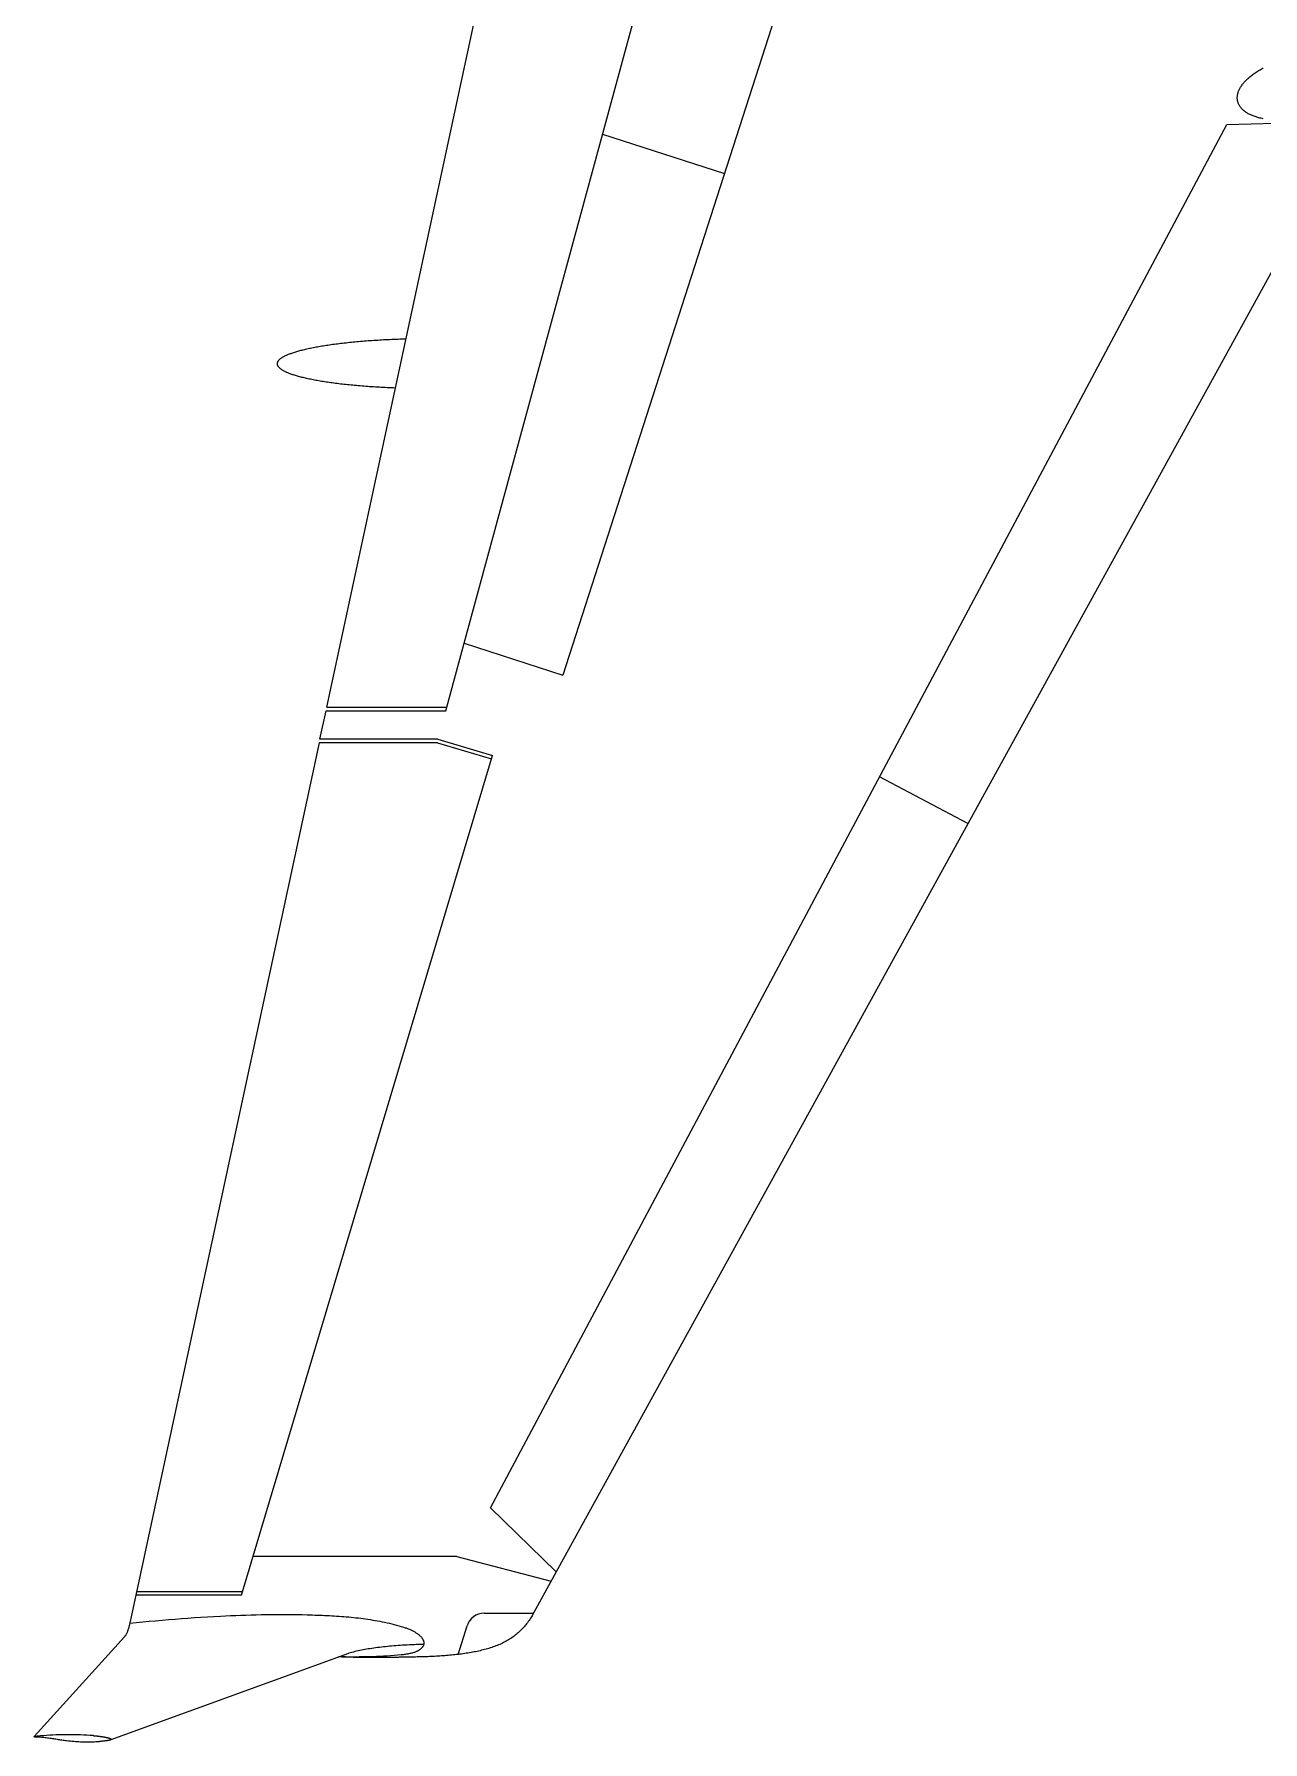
# Model space of a CAD drawing. Header units: millimetres. Extents: x -53019 to 0, y -25898 to 25919.
# Drawn here: x -29883 to -21135, y -25898 to -13739 of the extents above; entities that cross this region are included whole.
import ezdxf

# ---------------------------------------------------------------- set-up
doc = ezdxf.new("R2010")
doc.units = ezdxf.units.MM
doc.layers.add('ceco.net 193', color=7, linetype='Continuous', lineweight=5)

msp = doc.modelspace()

# ---------------------------------------------------------------- linework, layer by layer
at = {"layer": 'ceco.net 193', "linetype": 'Continuous'}
for p, q in [((-27799.63452, -18531.16944), (-24532.46046, -3339.81552)), ((-26822.43048, -18076.11828), (-22919.13374, -3726.57116)), ((-21517.13502, -4021.08162), (-26119.37118, -18302.0716)), ((-20470.15972, -14332.7501), (-26336.42434, -24997.64368)), ((-26634.186, -24232.12578), (-21391.16372, -14382.2801)), ((-25836.7276, -14452.42474), (-24968.67498, -14731.4031)), ((-21391.16372, -14382.2801), (-20484.33546, -14358.5311)), ((-26953.11348, -18556.53642), (-26822.43556, -18076.11828)), ((-26822.43556, -18076.11828), (-26119.37118, -18302.0716)), ((-27848.73018, -18759.45702), (-27805.09298, -18556.53642)), ((-27805.09298, -18556.53642), (-26953.11348, -18556.53642)), ((-27799.63452, -18531.16944), (-26946.21738, -18531.16944)), ((-27008.31022, -18759.45702), (-27848.73018, -18759.45702)), ((-27012.01862, -18784.824), (-26626.8708, -18899.5939)), ((-27008.31022, -18759.45702), (-26619.60894, -18875.28864)), ((-28405.83092, -24853.43518), (-26619.60894, -18875.28864)), ((-23235.62282, -19360.3753), (-23863.54638, -19027.04856)), ((-26165.84302, -24687.51984), (-26634.186, -24232.12578)), ((-26872.6158, -24577.1924), (-28323.29362, -24577.1924)), ((-26872.61072, -24577.18224), (-26202.53078, -24754.2177)), ((-28405.83092, -24853.43518), (-29159.35494, -24853.43518)), ((-29153.89648, -24828.07074), (-28398.2541, -24828.07074)), ((-26679.30656, -24982.69324), (-26327.94836, -24982.69324)), ((-29882.96792, -25859.99654), (-29240.49524, -25149.13182)), ((-26863.82994, -25275.21742), (-26800.57124, -25071.95392)), ((-29335.44806, -25879.98634), (-27641.4865, -25266.31726)), ((-29882.96792, -25862.98866), (-29882.96792, -25859.99654))]:
    msp.add_line(p, q, dxfattribs=at)
for points in [[(-21133.15306, -14341.73408), (-21140.76036, -14340.1796), (-21148.25082, -14338.52606), (-21155.61174, -14336.77854), (-21162.84312, -14334.92942), (-21169.93734, -14332.98378), (-21176.90202, -14330.94416), (-21183.72954, -14328.80802), (-21190.41482, -14326.57536), (-21196.95024, -14324.25126), (-21203.34342, -14321.83318), (-21209.58674, -14319.3262), (-21215.67766, -14316.72778), (-21221.60602, -14314.03792), (-21227.38452, -14311.26424), (-21232.99792, -14308.40166), (-21238.44876, -14305.45526), (-21243.73196, -14302.42504), (-21248.8526, -14299.30846), (-21253.79544, -14296.11314), (-21258.57064, -14292.83654), (-21263.17312, -14289.48628), (-21267.60034, -14286.0522), (-21271.84214, -14282.547), (-21275.90868, -14278.9656), (-21279.79234, -14275.31308), (-21283.48804, -14271.58944), (-21287.0034, -14267.79468), (-21290.33334, -14263.93388), (-21293.47024, -14260.00704), (-21296.41664, -14256.0167), (-21299.17508, -14251.96286), (-21301.73794, -14247.8506), (-21304.11284, -14243.67738), (-21306.28962, -14239.44828), (-21308.26828, -14235.16584), (-21310.0539, -14230.82752), (-21311.6414, -14226.4384), (-21313.03078, -14222.00102), (-21314.2195, -14217.51792), (-21315.21264, -14212.98402), (-21316.00512, -14208.41202), (-21316.5944, -14203.79684), (-21316.99318, -14199.14356), (-21317.18368, -14194.45218), (-21317.1786, -14189.72524), (-21316.96778, -14184.96528), (-21316.55884, -14180.17484), (-21315.94924, -14175.35392), (-21315.14406, -14170.5076), (-21314.13314, -14165.63588), (-21312.92918, -14160.74384), (-21311.52202, -14155.82894), (-21309.92182, -14150.89626), (-21308.11842, -14145.95088), (-21306.12198, -14140.98518), (-21303.9325, -14136.01186), (-21301.5449, -14131.03092), (-21298.96426, -14126.03982), (-21296.19312, -14121.04618), (-21293.22894, -14116.04746), (-21290.07934, -14111.0462), (-21286.7367, -14106.05256), (-21283.20864, -14101.05638), (-21279.50024, -14096.07036), (-21275.5988, -14091.09196), (-21271.51956, -14086.12118), (-21267.25998, -14081.16564), (-21262.82514, -14076.2228), (-21258.2125, -14071.30028), (-21253.4246, -14066.39554), (-21248.46398, -14061.50858), (-21243.3281, -14056.64702), (-21238.0322, -14051.8134), (-21232.56866, -14047.00518), (-21226.94002, -14042.2249), (-21221.1539, -14037.48272), (-21215.20522, -14032.76848), (-21209.10922, -14028.09234), (-21202.8532, -14023.4543), (-21196.45494, -14018.8569), (-21189.8992, -14014.30268), (-21183.20884, -14009.79164), (-21176.36862, -14005.32632), (-21169.39886, -14000.90672), (-21162.28432, -13996.543), (-21155.04278, -13992.23008), (-21147.67424, -13987.96542), (-21140.1787, -13983.76172), (-21132.55616, -13979.6139)], [(-27310.93852, -16259.02768), (-27325.41398, -16258.4765), (-27339.84372, -16257.8923), (-27354.22266, -16257.27508), (-27368.54826, -16256.62484), (-27382.81036, -16255.94158), (-27397.0242, -16255.22784), (-27411.16184, -16254.48108), (-27425.24614, -16253.70638), (-27439.25424, -16252.89358), (-27453.20138, -16252.05284), (-27467.06724, -16251.17908), (-27480.8569, -16250.27738), (-27494.57544, -16249.34012), (-27508.21016, -16248.37238), (-27521.76106, -16247.37924), (-27535.22306, -16246.348), (-27548.5987, -16245.29136), (-27561.88798, -16244.20424), (-27575.0782, -16243.0841), (-27588.17444, -16241.93348), (-27601.17416, -16240.75492), (-27614.07228, -16239.54842), (-27626.86372, -16238.31144), (-27639.55102, -16237.04652), (-27652.13418, -16235.75366), (-27664.60558, -16234.43032), (-27676.96268, -16233.07904), (-27689.20548, -16231.70236), (-27701.3289, -16230.2952), (-27713.33294, -16228.86264), (-27725.21506, -16227.39706), (-27736.9778, -16225.90862), (-27748.611, -16224.39732), (-27760.11466, -16222.85554), (-27771.48878, -16221.2909), (-27782.73082, -16219.69578), (-27793.83824, -16218.0778), (-27804.80596, -16216.43442), (-27815.63398, -16214.76564), (-27826.32484, -16213.07654), (-27836.87346, -16211.3595), (-27847.27222, -16209.6196), (-27857.52874, -16207.8543), (-27867.63032, -16206.06614), (-27877.58458, -16204.25766), (-27887.38898, -16202.42632), (-27897.0359, -16200.56958), (-27906.52534, -16198.69252), (-27915.8573, -16196.79514), (-27925.02924, -16194.8749), (-27934.03862, -16192.93434), (-27942.88798, -16190.976), (-27951.5697, -16188.9948), (-27960.0914, -16186.99328), (-27968.43784, -16184.97652), (-27976.61664, -16182.93944), (-27984.62272, -16180.8795), (-27992.45354, -16178.80686), (-28000.11418, -16176.7139), (-28007.59702, -16174.60316), (-28014.90206, -16172.47718), (-28022.03438, -16170.33596), (-28028.97874, -16168.17442), (-28035.7453, -16166.00018), (-28042.33152, -16163.80816), (-28048.72978, -16161.60344), (-28054.95024, -16159.38348), (-28060.97766, -16157.14828), (-28066.81966, -16154.90038), (-28072.4737, -16152.63978), (-28077.94486, -16150.36648), (-28083.21536, -16148.07794), (-28088.30044, -16145.78178), (-28093.19248, -16143.47038), (-28097.8864, -16141.15136), (-28102.38982, -16138.81964), (-28106.69766, -16136.47522), (-28110.815, -16134.12572), (-28114.72914, -16131.76606), (-28118.45024, -16129.3937), (-28121.97322, -16127.01626), (-28125.29046, -16124.6312), (-28128.41466, -16122.23852), (-28131.34328, -16119.83568), (-28134.06362, -16117.4303), (-28136.5833, -16115.01476), (-28138.9074, -16112.59668), (-28141.02322, -16110.17098), (-28142.93838, -16107.7402), (-28144.65542, -16105.30688), (-28146.16418, -16102.86848), (-28147.47228, -16100.425), (-28148.57464, -16097.98152), (-28149.48142, -16095.5355), (-28150.17484, -16093.08694), (-28150.67014, -16090.63838), (-28150.95716, -16088.18474), (-28151.04352, -16085.7311), (-28150.92668, -16083.28), (-28150.6041, -16080.82636), (-28150.0707, -16078.37526), (-28149.34426, -16075.92162), (-28148.407, -16073.4756), (-28147.26654, -16071.02704), (-28145.92796, -16068.58356), (-28144.38364, -16066.14008), (-28142.63358, -16063.70168), (-28140.68032, -16061.26836), (-28138.52894, -16058.83758), (-28136.17182, -16056.41188), (-28133.61912, -16053.99126), (-28130.86576, -16051.57826), (-28127.90666, -16049.17034), (-28124.74944, -16046.77004), (-28121.38902, -16044.37482), (-28117.83556, -16041.98976), (-28114.08398, -16039.60724), (-28110.13428, -16037.23996), (-28105.99154, -16034.87522), (-28101.65068, -16032.52572), (-28097.1117, -16030.1813), (-28092.37968, -16027.84958), (-28087.45716, -16025.52802), (-28082.3416, -16023.21916), (-28077.03808, -16020.91792), (-28071.53898, -16018.63192), (-28065.85192, -16016.35608), (-28059.97944, -16014.09294), (-28053.91392, -16011.84504), (-28047.6706, -16009.60984), (-28041.23932, -16007.38988), (-28034.62262, -16005.18262), (-28027.82558, -16002.9906), (-28020.84312, -16000.81382), (-28013.68794, -15998.65228), (-28006.35242, -15996.51106), (-27998.83656, -15994.38), (-27991.15306, -15992.26926), (-27983.28922, -15990.1763), (-27975.25266, -15988.09858), (-27967.04084, -15986.04118), (-27958.67154, -15984.00156), (-27950.12444, -15981.97972), (-27941.41224, -15979.98074), (-27932.54002, -15977.997), (-27923.49762, -15976.03612), (-27914.30028, -15974.09302), (-27904.94292, -15972.17278), (-27895.42554, -15970.27286), (-27885.75068, -15968.3958), (-27875.92088, -15966.53906), (-27865.94376, -15964.70518), (-27855.8117, -15962.89416), (-27845.5374, -15961.10346), (-27835.10562, -15959.33816), (-27824.53922, -15957.59318), (-27813.82296, -15955.87614), (-27802.97208, -15954.1845), (-27791.97642, -15952.51318), (-27780.85122, -15950.8698), (-27769.58378, -15949.24674), (-27758.1868, -15947.65416), (-27746.66536, -15946.08444), (-27735.00676, -15944.54012), (-27723.23132, -15943.02374), (-27711.3238, -15941.5353), (-27699.29944, -15940.07226), (-27687.15316, -15938.63716), (-27674.89258, -15937.22746), (-27662.51516, -15935.8457), (-27650.02598, -15934.49442), (-27637.42504, -15933.16854), (-27624.71996, -15931.87314), (-27611.9082, -15930.60314), (-27598.99738, -15929.36616), (-27585.97988, -15928.15712), (-27572.86332, -15926.97602), (-27559.66294, -15925.8254), (-27546.36096, -15924.70272), (-27532.965, -15923.61306), (-27519.48522, -15922.55134), (-27505.92416, -15921.52264), (-27492.2742, -15920.52442), (-27478.5455, -15919.55414), (-27464.7406, -15918.61688), (-27450.86204, -15917.70756), (-27436.90474, -15916.8338), (-27422.88394, -15915.99052), (-27408.79456, -15915.17772), (-27394.6366, -15914.39794), (-27380.41768, -15913.6461), (-27366.14288, -15912.92982), (-27351.8122, -15912.2491), (-27337.42564, -15911.59378), (-27322.9832, -15910.97656), (-27308.49504, -15910.38728), (-27293.96624, -15909.8361), (-27279.38918, -15909.3154), (-27264.77148, -15908.82518), (-27250.11822, -15908.37052), (-27235.43448, -15907.94888)], [(-27012.01862, -18784.824), (-27854.1861, -18784.824), (-29199.64188, -25040.78812)], [(-29199.64188, -25040.78812), (-29200.72138, -25045.73096), (-29201.80596, -25050.62808), (-29202.91086, -25055.4744), (-29204.02592, -25060.2623), (-29205.1613, -25064.99432), (-29206.30938, -25069.66792), (-29207.48032, -25074.27548), (-29208.6665, -25078.81446), (-29209.87554, -25083.27978), (-29211.10236, -25087.6689), (-29212.3495, -25091.97928), (-29213.62712, -25096.2033), (-29214.92252, -25100.33588), (-29216.2484, -25104.37194), (-29217.60222, -25108.3064), (-29218.98398, -25112.13418), (-29220.40384, -25115.84512), (-29221.8491, -25119.43922), (-29223.33246, -25122.90378), (-29224.85138, -25126.2388), (-29226.41348, -25129.43158), (-29228.01368, -25132.47958), (-29229.64944, -25135.37264), (-29231.336, -25138.10314), (-29233.06828, -25140.66854), (-29234.8539, -25143.05868), (-29236.6827, -25145.27356), (-29238.5623, -25147.29794), (-29240.49524, -25149.13182)], [(-29202.12854, -25053.01314), (-29156.16724, -25048.34716), (-29110.18562, -25043.81834), (-29064.18368, -25039.42414), (-29018.17666, -25035.17726), (-28972.15186, -25031.08278), (-28926.11436, -25027.14832), (-28880.06416, -25023.3815), (-28834.0038, -25019.78486), (-28787.92312, -25016.3711), (-28741.82974, -25013.14022), (-28695.72874, -25010.10238), (-28649.6125, -25007.2652), (-28603.48102, -25004.6363), (-28557.33684, -25002.21314)], [(-28557.33684, -25002.21314), (-28520.9488, -25000.45546), (-28484.55568, -24998.82224), (-28448.14732, -24997.31856), (-28411.7415, -24995.95204), (-28375.32806, -24994.72522), (-28338.907, -24993.64826), (-28302.48086, -24992.72116), (-28266.05726, -24991.95154), (-28229.6235, -24991.34448), (-28193.1999, -24990.9076), (-28156.76106, -24990.64344), (-28120.32984, -24990.55708), (-28083.89608, -24990.65106), (-28047.46486, -24990.93808), (-28011.03872, -24991.41814), (-27974.6075, -24992.1014), (-27938.18898, -24992.98786), (-27901.76792, -24994.0826)], [(-27901.76792, -24994.0826), (-27884.6026, -24994.66426), (-27867.42712, -24995.28402), (-27850.23132, -24995.94696), (-27833.0279, -24996.65562), (-27815.81432, -24997.41508), (-27798.58804, -24998.22788), (-27781.35922, -24999.10164), (-27764.12786, -25000.04144), (-27746.89396, -25001.04982), (-27729.65498, -25002.13186), (-27712.42108, -25003.2901), (-27695.18972, -25004.5347), (-27677.9609, -25005.86312), (-27660.73462, -25007.28298), (-27643.52612, -25008.8019), (-27626.32524, -25010.42496), (-27609.13452, -25012.14962), (-27591.95904, -25013.9835), (-27574.7988, -25015.93676), (-27557.6538, -25018.00686), (-27540.53166, -25020.20142), (-27523.43492, -25022.52298), (-27506.35596, -25024.9817), (-27489.30494, -25027.57758), (-27472.27424, -25030.31316), (-27455.2791, -25033.1986), (-27438.3119, -25036.2339), (-27421.3828, -25039.42414), (-27404.48418, -25042.77694), (-27387.61604, -25046.29484), (-27370.79362, -25049.98546), (-27354.01184, -25053.8488), (-27337.2707, -25057.8874), (-27320.5702, -25062.11396), (-27303.91288, -25066.53102), (-27287.30636, -25071.1335), (-27270.75064, -25075.93918), (-27254.24826, -25080.94806)], [(-26327.94836, -24982.69324), (-26332.89628, -24991.54006), (-26337.96358, -25000.2548), (-26343.14772, -25008.84), (-26348.4487, -25017.29312), (-26353.86906, -25025.60908), (-26359.41896, -25033.78788), (-26365.08824, -25041.82952), (-26370.88452, -25049.72892), (-26376.8078, -25057.48608), (-26382.86062, -25065.101), (-26389.04298, -25072.56606), (-26395.3625, -25079.88634), (-26401.80394, -25087.06184), (-26408.38254, -25094.08494), (-26415.10084, -25100.96072), (-26421.94614, -25107.68664), (-26428.9286, -25114.26016), (-26436.0406, -25120.6889), (-26443.29738, -25126.96016), (-26450.67608, -25133.0841), (-26458.19702, -25139.05818), (-26465.85004, -25144.8824), (-26473.63768, -25150.55676), (-26481.5574, -25156.0838), (-26489.60666, -25161.46352), (-26497.79308, -25166.69846), (-26506.10142, -25171.78608), (-26514.54184, -25176.73146), (-26523.10418, -25181.53714), (-26531.79352, -25186.20058), (-26540.6124, -25190.72686), (-26549.54812, -25195.11344), (-26558.60068, -25199.37048), (-26567.77262, -25203.49544), (-26577.06902, -25207.48832), (-26586.46956, -25211.3542), (-26595.98694, -25215.09816), (-26605.611, -25218.71512), (-26615.34682, -25222.2127), (-26625.1817, -25225.59344), (-26635.12834, -25228.85734), (-26645.16896, -25232.01202), (-26655.31372, -25235.0524), (-26665.55246, -25237.9861), (-26675.88264, -25240.81566), (-26686.3068, -25243.54108), (-26696.81986, -25246.16744), (-26707.41674, -25248.69982), (-26718.09998, -25251.13314), (-26728.87212, -25253.47248), (-26739.71792, -25255.728), (-26750.645, -25257.89208), (-26761.65082, -25259.9698), (-26772.72776, -25261.96624), (-26783.87582, -25263.87886), (-26795.095, -25265.71782), (-26806.38784, -25267.47804), (-26817.74164, -25269.1646), (-26829.15894, -25270.7775), (-26840.6372, -25272.32436), (-26852.18404, -25273.8001), (-26863.77914, -25275.21234), (-26875.43774, -25276.55854), (-26887.15222, -25277.84378), (-26898.92004, -25279.06806), (-26910.7412, -25280.23392), (-26922.61062, -25281.3439), (-26934.5283, -25282.39546), (-26946.49678, -25283.39622), (-26958.51352, -25284.34618), (-26970.56836, -25285.2428), (-26982.674, -25286.09116), (-26994.82282, -25286.8938), (-27007.0072, -25287.64818), (-27019.2373, -25288.35938), (-27031.50296, -25289.02486), (-27043.80418, -25289.65224), (-27056.14604, -25290.2339), (-27068.52346, -25290.77746), (-27080.93136, -25291.28292), (-27093.37736, -25291.75028), (-27105.85384, -25292.18208), (-27118.36334, -25292.57578), (-27130.90586, -25292.93392), (-27143.47632, -25293.26412), (-27156.07218, -25293.55876), (-27168.7036, -25293.82038)], [(-27254.24826, -25080.94806), (-27247.86778, -25082.9699), (-27241.62954, -25085.03746), (-27235.51576, -25087.15582), (-27229.5366, -25089.31228), (-27223.6946, -25091.517), (-27217.98976, -25093.76236), (-27212.42208, -25096.0509), (-27206.98902, -25098.375), (-27201.69312, -25100.73974), (-27196.53438, -25103.13496), (-27191.51788, -25105.56828), (-27186.636, -25108.03462), (-27181.89382, -25110.53144), (-27177.29896, -25113.06128), (-27172.83872, -25115.61398), (-27168.52834, -25118.19716), (-27164.35512, -25120.80828), (-27160.32668, -25123.44226), (-27156.44302, -25126.09402), (-27152.70922, -25128.77118), (-27149.11258, -25131.46866), (-27145.67088, -25134.18392), (-27142.37396, -25136.91696), (-27139.22182, -25139.6627), (-27136.22208, -25142.42368), (-27133.36966, -25145.19482), (-27130.66456, -25147.97866), (-27128.11694, -25150.77266), (-27125.71664, -25153.57174), (-27123.47128, -25156.38098), (-27121.37578, -25159.19276), (-27119.43522, -25162.00962), (-27117.6496, -25164.82648), (-27116.0113, -25167.64588), (-27114.53556, -25170.46528), (-27113.22238, -25173.2796), (-27112.05652, -25176.09138), (-27111.05068, -25178.89808), (-27110.20232, -25181.69462), (-27109.51906, -25184.48608), (-27108.99328, -25187.26738), (-27108.6199, -25190.03852), (-27108.41416, -25192.79442), (-27108.37098, -25195.53508), (-27108.49036, -25198.26558), (-27108.77484, -25200.97322), (-27109.22188, -25203.66562), (-27109.83656, -25206.33516), (-27110.61126, -25208.98692), (-27111.5536, -25211.61328), (-27112.66358, -25214.21424), (-27113.9412, -25216.7898), (-27115.38646, -25219.33996), (-27116.99682, -25221.8571), (-27118.78498, -25224.3463), (-27120.73824, -25226.80248), (-27122.86422, -25229.22564), (-27125.15784, -25231.61324), (-27127.6318, -25233.96782), (-27130.2734, -25236.28176), (-27133.09026, -25238.5576), (-27136.08492, -25240.78772), (-27139.24722, -25242.98228), (-27142.58986, -25245.12858), (-27146.11284, -25247.23424), (-27149.80854, -25249.29164), (-27153.68458, -25251.2957), (-27157.73842, -25253.25658), (-27161.96752, -25255.16412), (-27166.38458, -25257.01832), (-27170.97944, -25258.81918), (-27175.75464, -25260.56416), (-27180.71526, -25262.25072), (-27185.85622, -25263.8814), (-27191.17498, -25265.45112), (-27196.68932, -25266.95988), (-27202.38146, -25268.40514), (-27208.26156, -25269.7869), (-27214.33216, -25271.10008), (-27220.5831, -25272.34722), (-27227.02454, -25273.52832), (-27233.65394, -25274.63576), (-27240.47638, -25275.66954), (-27247.4817, -25276.63474), (-27254.6826, -25277.52374), (-27262.074, -25278.33654), (-27269.65844, -25279.07314)], [(-27269.65844, -25279.07314), (-27294.9035, -25281.26008), (-27320.0622, -25283.25652), (-27345.132, -25285.06246), (-27370.13576, -25286.68298), (-27395.05824, -25288.12824), (-27419.91976, -25289.39316), (-27444.71778, -25290.49044), (-27469.45484, -25291.4277), (-27494.13348, -25292.19986), (-27518.77148, -25292.81962), (-27543.35868, -25293.28698), (-27567.91032, -25293.61464), (-27592.42386, -25293.80006), (-27616.90438, -25293.8534), (-27641.36204, -25293.77212), (-27665.7943, -25293.57146), (-27690.2164, -25293.24888), (-27714.62326, -25292.80946)], [(-27107.67248, -25203.75198), (-27125.43724, -25204.22696), (-27142.9988, -25204.7629), (-27160.36224, -25205.36488), (-27177.52248, -25206.02782), (-27194.48206, -25206.7568), (-27211.24352, -25207.54674), (-27227.79924, -25208.40018), (-27244.15176, -25209.31712), (-27260.31378, -25210.3001), (-27276.26752, -25211.34658), (-27292.0206, -25212.45148), (-27307.5781, -25213.62242), (-27322.9324, -25214.8594), (-27338.08096, -25216.1548), (-27353.03394, -25217.51624), (-27367.78626, -25218.94118), (-27382.33284, -25220.42962), (-27396.68384, -25221.98156), (-27410.83418, -25223.597), (-27424.78132, -25225.2734), (-27438.52272, -25227.01584), (-27452.07108, -25228.82178), (-27465.41624, -25230.68614), (-27478.5582, -25232.61908), (-27491.50458, -25234.61552), (-27504.24268, -25236.67038), (-27516.78774, -25238.79636), (-27529.12706, -25240.98076), (-27541.2708, -25243.22866), (-27553.20626, -25245.54006), (-27564.94614, -25247.91496), (-27576.48028, -25250.35336), (-27587.8163, -25252.85526), (-27598.95166, -25255.42066), (-27609.89144, -25258.04956), (-27620.6204, -25260.74196), (-27631.15632, -25263.49786), (-27641.4865, -25266.31726)], [(-27168.7036, -25293.82038), (-27179.26492, -25294.02612), (-27189.62558, -25294.22678), (-27199.79066, -25294.4249), (-27209.76016, -25294.61794), (-27219.53916, -25294.80336), (-27229.14036, -25294.98624), (-27238.55868, -25295.16404), (-27247.8119, -25295.33422), (-27256.88986, -25295.50186), (-27265.8078, -25295.66188), (-27274.5708, -25295.8219), (-27283.17124, -25295.96922), (-27291.62944, -25296.11654), (-27299.9454, -25296.25878), (-27308.1242, -25296.39086), (-27316.16584, -25296.52294), (-27324.08048, -25296.64486), (-27331.86812, -25296.76424), (-27339.53892, -25296.876), (-27347.09796, -25296.98522), (-27354.55286, -25297.08428), (-27361.90108, -25297.17826), (-27369.14262, -25297.2697), (-27376.30034, -25297.35098), (-27383.36408, -25297.42718), (-27390.34654, -25297.4983), (-27397.24772, -25297.56434), (-27404.08032, -25297.62276), (-27410.83926, -25297.6761), (-27417.53216, -25297.72182), (-27424.17172, -25297.76246), (-27430.75286, -25297.79548), (-27437.28828, -25297.82342), (-27443.77544, -25297.84628), (-27450.2245, -25297.85898), (-27456.64308, -25297.8666), (-27463.02864, -25297.8666), (-27469.39134, -25297.86152), (-27475.73626, -25297.84882), (-27482.06086, -25297.83104), (-27488.38038, -25297.8031), (-27494.69228, -25297.77262), (-27501.00418, -25297.73198), (-27507.3237, -25297.68118), (-27513.65592, -25297.62784), (-27520.00084, -25297.56688), (-27526.36862, -25297.4983), (-27532.75418, -25297.4221), (-27539.17276, -25297.34082), (-27545.62944, -25297.24684), (-27552.12676, -25297.15032), (-27558.6698, -25297.04618), (-27565.25602, -25296.93188), (-27571.9032, -25296.80996), (-27578.60626, -25296.68296), (-27585.3779, -25296.5458), (-27592.21812, -25296.40356), (-27599.132, -25296.25116), (-27606.12208, -25296.09368), (-27613.2036, -25295.92604), (-27620.37148, -25295.75078), (-27627.63334, -25295.5679), (-27634.99426, -25295.3774), (-27642.45932, -25295.17674), (-27650.03106, -25294.96846), (-27657.72218, -25294.7551), (-27665.53522, -25294.52904), (-27673.4651, -25294.29536), (-27681.52706, -25294.0566), (-27689.72618, -25293.80514), (-27698.05992, -25293.5486), (-27706.5359, -25293.2819), (-27715.16174, -25293.01012)], [(-29463.35992, -25853.4535), (-29485.55952, -25851.88632), (-29507.72356, -25850.53758), (-29529.86728, -25849.4022), (-29551.98052, -25848.48272), (-29574.07598, -25847.77406), (-29596.15112, -25847.2813), (-29618.2161, -25847.0019), (-29640.26584, -25846.93078), (-29662.31304, -25847.0781), (-29684.345, -25847.43116), (-29706.38458, -25847.9925), (-29728.41654, -25848.7672), (-29750.4612, -25849.75018), (-29772.50586, -25850.94144), (-29794.56576, -25852.33844), (-29816.6409, -25853.94626), (-29838.72874, -25855.75728), (-29860.8369, -25857.77404), (-29882.96792, -25859.99654)], [(-29882.96792, -25862.98866), (-29874.2862, -25862.6229), (-29865.6248, -25862.46034), (-29856.97864, -25862.48066), (-29848.34772, -25862.68386), (-29839.73458, -25863.04962), (-29831.13414, -25863.5627), (-29822.53878, -25864.2231), (-29813.9612, -25865.0105), (-29805.39124, -25865.91728), (-29796.83398, -25866.92566), (-29788.2818, -25868.02802), (-29779.74486, -25869.21166), (-29771.20538, -25870.46896), (-29762.67098, -25871.78214), (-29754.13912, -25873.14104), (-29745.61234, -25874.53296), (-29737.09318, -25875.94774), (-29728.5664, -25877.37268), (-29720.03962, -25878.80016), (-29711.51284, -25880.20986), (-29702.98606, -25881.5967), (-29694.45166, -25882.94544), (-29685.91472, -25884.24338), (-29677.36762, -25885.48544), (-29668.81798, -25886.6513), (-29660.26072, -25887.73334), (-29651.69076, -25888.71886)], [(-29651.69076, -25888.71886), (-29638.93996, -25890.06506), (-29626.33902, -25891.30966), (-29613.86762, -25892.4552), (-29601.5156, -25893.49406), (-29589.26264, -25894.42116), (-29577.08334, -25895.24158), (-29564.965, -25895.95024), (-29552.8873, -25896.54206), (-29540.82484, -25897.01958), (-29528.77, -25897.37518), (-29516.69738, -25897.6114), (-29504.58666, -25897.7257), (-29492.41752, -25897.713), (-29480.17726, -25897.5733), (-29467.85064, -25897.3066), (-29455.40972, -25896.90782), (-29442.83418, -25896.37442), (-29430.1164, -25895.70386), (-29417.22336, -25894.8936)], [(-29463.35992, -25853.4535), (-29460.67514, -25853.65924), (-29457.95226, -25853.88022), (-29455.20652, -25854.1139), (-29452.42776, -25854.3552), (-29449.6236, -25854.6092), (-29446.80166, -25854.87336), (-29443.96194, -25855.14768), (-29441.10952, -25855.4347), (-29438.23932, -25855.73188), (-29435.35642, -25856.03922), (-29432.4659, -25856.35418), (-29429.5703, -25856.6793), (-29426.6747, -25857.01458), (-29423.77148, -25857.36002), (-29420.87588, -25857.71562), (-29417.98536, -25858.07884), (-29415.09738, -25858.44714), (-29412.22464, -25858.82814), (-29409.35952, -25859.21676), (-29406.51472, -25859.613), (-29403.68516, -25860.01686), (-29400.87592, -25860.4258), (-29398.09208, -25860.8449), (-29395.33364, -25861.26908), (-29392.60568, -25861.70342), (-29389.90058, -25862.1403), (-29387.23358, -25862.58734), (-29384.60468, -25863.03692), (-29382.01896, -25863.49412), (-29379.46372, -25863.9564), (-29376.95928, -25864.4263), (-29374.5031, -25864.89874), (-29372.0901, -25865.37626), (-29369.73552, -25865.8614), (-29367.43428, -25866.34654), (-29365.18892, -25866.84184), (-29363.00706, -25867.33714), (-29360.87854, -25867.84006), (-29358.82114, -25868.34044), (-29356.82978, -25868.85098), (-29354.91462, -25869.36152), (-29353.0655, -25869.87206), (-29351.29766, -25870.39022), (-29349.60602, -25870.90838), (-29347.99312, -25871.43162), (-29346.4615, -25871.95232), (-29345.02386, -25872.48064), (-29343.67004, -25873.00896), (-29342.40512, -25873.53728), (-29341.23926, -25874.06814), (-29340.16738, -25874.599), (-29339.19456, -25875.12732), (-29338.32588, -25875.66072), (-29337.56388, -25876.19412), (-29336.90602, -25876.72752), (-29336.35484, -25877.26092), (-29335.9205, -25877.79432), (-29335.59792, -25878.32518), (-29335.39218, -25878.85858), (-29335.3109, -25879.38944), (-29335.349, -25879.91522), (-29335.51664, -25880.44608), (-29335.80874, -25880.96932), (-29336.23546, -25881.4951), (-29336.79426, -25882.01834), (-29337.4826, -25882.53904), (-29338.3208, -25883.05466), (-29339.29362, -25883.56774), (-29340.40868, -25884.08082), (-29341.6736, -25884.58882), (-29343.08838, -25885.09428), (-29344.65048, -25885.5972), (-29346.36752, -25886.09504), (-29348.24712, -25886.5878), (-29350.28166, -25887.07802), (-29352.48384, -25887.56316), (-29354.84604, -25888.04322), (-29357.37588, -25888.51566), (-29360.07844, -25888.98556), (-29362.95118, -25889.45038), (-29366.00172, -25889.91012), (-29369.22498, -25890.36224), (-29372.6362, -25890.80928), (-29376.22776, -25891.2487), (-29380.00474, -25891.68304), (-29383.96714, -25892.10976), (-29388.12766, -25892.5314), (-29392.4736, -25892.94542), (-29397.0202, -25893.35182), (-29401.77, -25893.74806), (-29406.71284, -25894.13922), (-29411.8665, -25894.52022), (-29417.22336, -25894.8936)]]:
    msp.add_lwpolyline(points, dxfattribs=at)
msp.add_arc((-26679.30671, -25109.69311), 126.99995, 90, 162.712417, dxfattribs=at)

doc.saveas('drawing.dxf')
